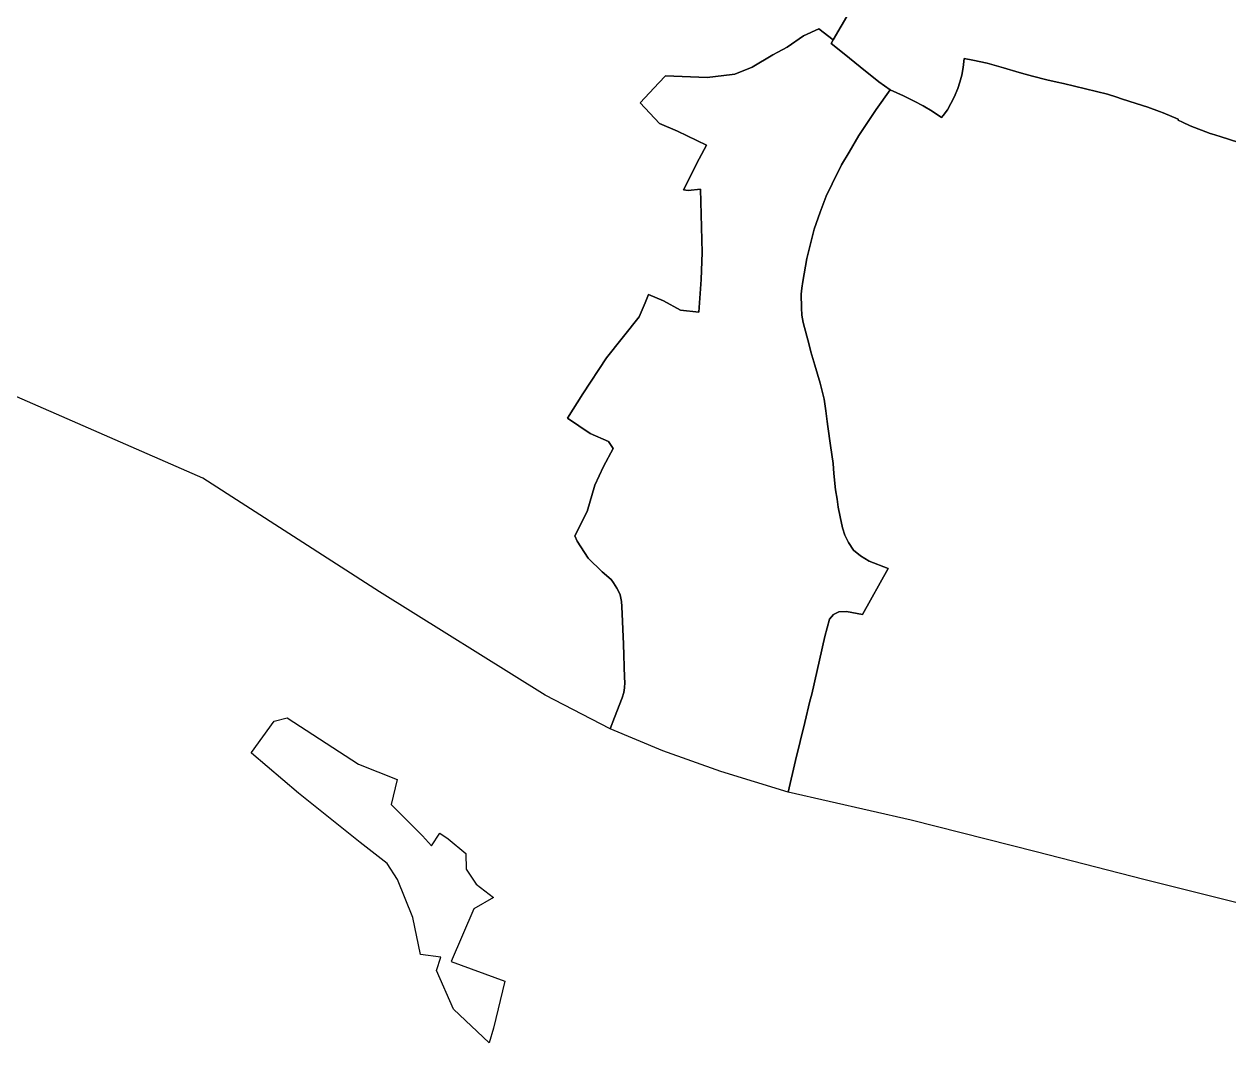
# Model space of a CAD drawing. Header units: inches. Extents: x 280195 to 293923, y 9098893 to 9120289.
# Drawn here: x 288796 to 289662, y 9112356 to 9113088 of the extents above; entities that cross this region are included whole.
import ezdxf

# ---------------------------------------------------------------- set-up
doc = ezdxf.new("R2010")
doc.units = ezdxf.units.IN
doc.header["$MEASUREMENT"] = 0
doc.layers.add('CIS', color=7, linetype='Continuous')

msp = doc.modelspace()

# ---------------------------------------------------------------- linework, layer by layer
at = {"layer": 'CIS'}
for points in [[(289389.3002, 9113096.3839), (289377.9307, 9113076.7418), (289367.5881, 9113084.6593), (289356.6018, 9113079.5448), (289344.8543, 9113071.4485), (289338.1492, 9113067.8381), (289334.5355, 9113065.8923), (289319.7717, 9113057.0023), (289307.1878, 9113052.0513), (289305.2485, 9113051.9188), (289287.3376, 9113049.6637), (289257.3736, 9113050.9204), (289252.5654, 9113045.7614), (289239.2495, 9113031.4736), (289253.1401, 9113016.723), (289265.9063, 9113011.0344), (289286.8084, 9113001.0464), (289281.649, 9112991.3229), (289270.3381, 9112968.9656), (289273.7115, 9112968.3703), (289282.5354, 9112969.5213), (289283.6229, 9112923.9956), (289282.9878, 9112904.4693), (289281.2416, 9112881.1331), (289268.224, 9112882.5618), (289255.8415, 9112889.2293), (289245.0465, 9112893.833), (289242.824, 9112887.6418), (289238.379, 9112877.7993), (289214.8839, 9112848.2717), (289197.8977, 9112822.2366), (289186.9439, 9112804.9328), (289203.2952, 9112793.8203), (289216.4713, 9112788.1053), (289219.8846, 9112783.0782), (289212.7408, 9112770.2195), (289206.7083, 9112756.7257), (289200.9933, 9112737.8344), (289192.1033, 9112720.3719), (289193.8495, 9112716.4031), (289201.787, 9112704.3381), (289211.9, 9112694.3902), (289218.3461, 9112688.884), (289220.0919, 9112686.4668), (289222.5092, 9112682.7066), (289223.8522, 9112680.155), (289224.7922, 9112677.872), (289225.7323, 9112673.1717), (289226.0009, 9112669.4114), (289227.2095, 9112642.5527), (289228.0305, 9112618.51), (289228.1496, 9112615.0224), (289227.881, 9112610.9936), (289227.4781, 9112607.7705), (289226.2695, 9112603.876), (289220.6291, 9112589.6408), (289217.6096, 9112581.7038), (289170.9694, 9112605.8831), (289051.916, 9112680.0467), (288924.9158, 9112761.8031), (288779.6592, 9112825.3032)], [(289669.4902, 9113002.9165), (289655.9089, 9113007.1947), (289649.6696, 9113009.0715), (289648.7124, 9113009.3594), (289634.4815, 9113014.9151), (289629.0362, 9113017.492), (289625.7105, 9113019.0657), (289625.9409, 9113019.7946), (289615.0221, 9113024.2906), (289612.4858, 9113025.2129), (289604.0033, 9113028.2974), (289595.5605, 9113031.0163), (289585.1905, 9113034.3304), (289581.6797, 9113035.4524), (289575.0971, 9113037.5989), (289543.4359, 9113045.281), (289538.7479, 9113046.3667), (289531.4254, 9113048.0625), (289521.239, 9113050.576), (289515.8781, 9113052.1182), (289511.5815, 9113053.3541), (289500.2045, 9113056.5291), (289491.9281, 9113058.9744), (289488.5628, 9113059.9687), (289478.2977, 9113062.1039), (289472.0264, 9113063.4083), (289471.2219, 9113056.9087), (289470.3066, 9113051.3698), (289468.9836, 9113046.3427), (289467.3961, 9113041.7124), (289464.7503, 9113035.4947), (289459.9878, 9113026.4989), (289456.8753, 9113022.3164), (289455.7543, 9113020.8103), (289449.0077, 9113025.4405), (289442.5253, 9113029.4093), (289436.0429, 9113032.5843), (289428.37, 9113036.5531), (289418.845, 9113040.9187), (289410.6428, 9113046.6073), (289397.2376, 9113057.2317), (289385.756, 9113066.5727), (289376.4455, 9113074.1474), (289377.9307, 9113076.7418), (289389.3002, 9113096.3839)], [(289707.1311, 9112446.7714), (289659.7038, 9112458.6726), (289601.1652, 9112473.3621), (289523.6801, 9112493.2352), (289433.9074, 9112515.8633), (289345.42, 9112536.0636), (289350.8675, 9112558.8357), (289357.4937, 9112586.091), (289361.2209, 9112601.4219), (289362.4758, 9112606.5834), (289372.0036, 9112647.8699), (289375.1793, 9112660.4639), (289378.1362, 9112663.7493), (289381.9693, 9112665.7206), (289387.5543, 9112666.0491), (289398.9437, 9112663.7493), (289417.3419, 9112696.9318), (289403.7623, 9112702.0789), (289397.4105, 9112706.0214), (289392.5919, 9112710.0734), (289388.8685, 9112715.4396), (289386.3497, 9112720.8056), (289384.5975, 9112725.9529), (289382.8453, 9112733.9473), (289381.5311, 9112740.8466), (289380.6657, 9112746.701), (289379.6695, 9112753.4406), (289378.4647, 9112765.1585), (289377.8077, 9112772.2768), (289376.029, 9112785.1958), (289374.1336, 9112798.9624), (289373.6462, 9112802.5025), (289372.5524, 9112810.1064), (289371.3464, 9112818.4915), (289368.5874, 9112829.9099), (289364.7774, 9112842.9273), (289361.9199, 9112852.4525), (289360.2871, 9112858.4938), (289358.8357, 9112863.8641), (289356.3637, 9112873.725), (289355.4112, 9112878.9638), (289355.0936, 9112884.2025), (289354.9349, 9112894.0449), (289355.4492, 9112898.2327), (289356.0462, 9112903.0938), (289359.0624, 9112919.6039), (289364.3012, 9112940.7176), (289368.4287, 9112952.9414), (289372.1669, 9112962.554), (289372.8737, 9112964.3714), (289377.0608, 9112973.232), (289383.8275, 9112986.914), (289389.2648, 9112996.0681), (289396.3687, 9113008.0278), (289401.1068, 9113015.1349), (289408.7513, 9113026.6016), (289418.845, 9113040.9187), (289428.37, 9113036.5531), (289436.0429, 9113032.5843), (289442.5253, 9113029.4093), (289449.0077, 9113025.4405), (289455.7543, 9113020.8103), (289456.8753, 9113022.3164), (289459.9878, 9113026.4989), (289464.7503, 9113035.4947), (289467.3961, 9113041.7124), (289468.9836, 9113046.3427), (289470.3066, 9113051.3698), (289471.2219, 9113056.9087), (289472.0264, 9113063.4083), (289478.2977, 9113062.1039), (289488.5628, 9113059.9687), (289491.9281, 9113058.9744), (289500.2045, 9113056.5291), (289511.5815, 9113053.3541), (289515.8781, 9113052.1182), (289521.239, 9113050.576), (289531.4254, 9113048.0625), (289538.7479, 9113046.3667), (289543.4359, 9113045.281), (289575.0971, 9113037.5989), (289581.6797, 9113035.4524), (289585.1905, 9113034.3304), (289595.5605, 9113031.0163), (289604.0033, 9113028.2974), (289612.4858, 9113025.2129), (289615.0221, 9113024.2906), (289615.0221, 9113024.2906), (289625.9409, 9113019.7946), (289625.7105, 9113019.0657), (289629.0362, 9113017.492), (289634.4815, 9113014.9151), (289648.7124, 9113009.3594), (289649.6696, 9113009.0715), (289655.9089, 9113007.1947), (289669.4902, 9113002.9165)]]:
    msp.add_lwpolyline(points, dxfattribs=at)
for points in [[(289397.2376, 9113057.2317), (289410.6428, 9113046.6073), (289418.845, 9113040.9187), (289408.7513, 9113026.6016), (289401.1068, 9113015.1349), (289396.3687, 9113008.0278), (289389.2648, 9112996.0681), (289383.8275, 9112986.914), (289377.0608, 9112973.232), (289372.8737, 9112964.3714), (289372.1669, 9112962.554), (289368.4287, 9112952.9414), (289364.3012, 9112940.7176), (289359.0624, 9112919.6039), (289356.0462, 9112903.0938), (289355.4492, 9112898.2327), (289354.9349, 9112894.0449), (289355.0936, 9112884.2025), (289355.4112, 9112878.9638), (289356.3637, 9112873.725), (289358.8357, 9112863.8641), (289360.2871, 9112858.4938), (289361.9199, 9112852.4525), (289364.7774, 9112842.9273), (289368.5874, 9112829.9099), (289371.3464, 9112818.4915), (289372.5524, 9112810.1064), (289373.6462, 9112802.5025), (289374.1336, 9112798.9624), (289376.029, 9112785.1958), (289377.8077, 9112772.2768), (289378.4647, 9112765.1585), (289379.6695, 9112753.4406), (289380.6657, 9112746.701), (289381.5311, 9112740.8466), (289382.8453, 9112733.9473), (289384.5975, 9112725.9529), (289386.3497, 9112720.8056), (289388.8685, 9112715.4396), (289392.5919, 9112710.0734), (289397.4105, 9112706.0214), (289403.7623, 9112702.0789), (289417.3419, 9112696.9318), (289398.9437, 9112663.7493), (289387.5543, 9112666.0491), (289381.9693, 9112665.7206), (289378.1362, 9112663.7493), (289375.1793, 9112660.4639), (289372.0036, 9112647.8699), (289362.4758, 9112606.5834), (289361.2209, 9112601.4219), (289357.4937, 9112586.091), (289350.8675, 9112558.8357), (289345.42, 9112536.0636), (289297.0346, 9112550.9629), (289255.442, 9112565.8853), (289217.6096, 9112581.7038), (289220.6291, 9112589.6408), (289226.2695, 9112603.876), (289227.4781, 9112607.7705), (289227.881, 9112610.9936), (289228.1496, 9112615.0224), (289228.0305, 9112618.51), (289227.2095, 9112642.5527), (289226.0009, 9112669.4114), (289225.7323, 9112673.1717), (289224.7922, 9112677.872), (289223.8522, 9112680.155), (289222.5092, 9112682.7066), (289220.0919, 9112686.4668), (289218.3461, 9112688.884), (289211.9, 9112694.3902), (289201.787, 9112704.3381), (289193.8495, 9112716.4031), (289192.1033, 9112720.3719), (289200.9933, 9112737.8344), (289206.7083, 9112756.7257), (289212.7408, 9112770.2195), (289219.8846, 9112783.0782), (289216.4713, 9112788.1053), (289203.2952, 9112793.8203), (289186.9439, 9112804.9328), (289197.8977, 9112822.2366), (289214.8839, 9112848.2717), (289238.379, 9112877.7993), (289242.824, 9112887.6418), (289245.0465, 9112893.833), (289255.8415, 9112889.2293), (289268.224, 9112882.5618), (289281.2416, 9112881.1331), (289282.9878, 9112904.4693), (289283.6229, 9112923.9956), (289282.5354, 9112969.5213), (289273.7115, 9112968.3703), (289270.3381, 9112968.9656), (289281.649, 9112991.3229), (289286.8084, 9113001.0464), (289265.9063, 9113011.0344), (289253.1401, 9113016.723), (289239.2495, 9113031.4736), (289252.5654, 9113045.7614), (289257.3736, 9113050.9204), (289287.3376, 9113049.6637), (289305.2485, 9113051.9188), (289307.1878, 9113052.0513), (289319.7717, 9113057.0023), (289334.5355, 9113065.8923), (289338.1492, 9113067.8381), (289344.8543, 9113071.4485), (289356.6018, 9113079.5448), (289367.5881, 9113084.6593), (289377.9307, 9113076.7418), (289376.4455, 9113074.1474), (289385.756, 9113066.5727), (289397.2376, 9113057.2317)], [(288959.784, 9112564.5516), (288976.0559, 9112587.1735), (288985.581, 9112589.5548), (289036.7779, 9112556.2172), (289064.5592, 9112545.1047), (289060.1936, 9112527.2452), (289082.8155, 9112504.6233), (289089.1656, 9112497.4796), (289095.1187, 9112506.6077), (289101.2993, 9112502.5755), (289113.7877, 9112491.9921), (289114.211, 9112480.7737), (289121.196, 9112469.9787), (289133.6844, 9112460.4537), (289119.7144, 9112452.1987), (289103.2838, 9112414.3897), (289141.913, 9112400.3667), (289133.7109, 9112366.5), (289130.5359, 9112355.9166), (289105.1358, 9112380.2583), (289092.7004, 9112408.0396), (289095.8754, 9112417.5647), (289081.3233, 9112419.4167), (289075.767, 9112446.1397), (289064.6545, 9112473.3919), (289057.2461, 9112484.769), (289037.8786, 9112500.0266), (288993.6931, 9112535.4809), (288959.8264, 9112564.0559), (288959.784, 9112564.5516)]]:
    msp.add_lwpolyline(points, close=True, dxfattribs=at)

doc.saveas('drawing.dxf')
